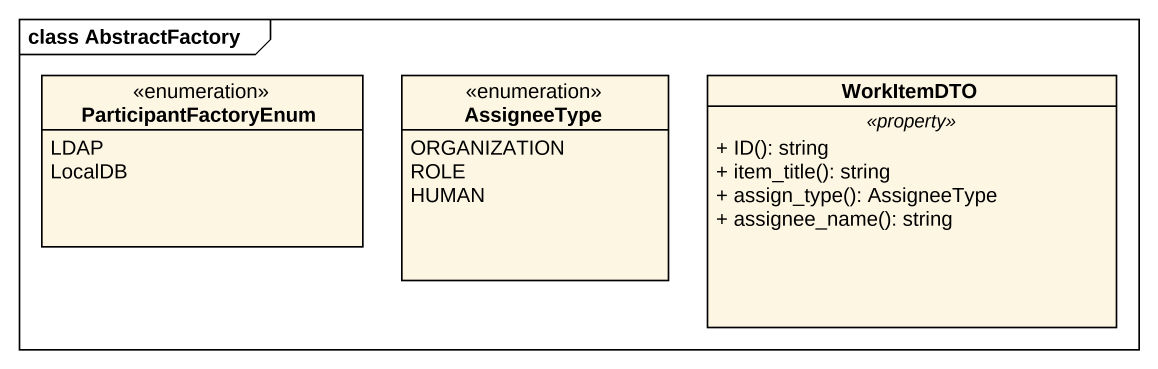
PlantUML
@startuml
mainframe class AbstractFactory
hide circle
hide empty members
skinparam classAttributeIconSize 0
enum ParticipantFactoryEnum {
  LDAP
  LocalDB
}
enum AssigneeType {
  ORGANIZATION
  ROLE
  HUMAN
}
class WorkItemDTO {
  .. <<property>> ..
  + ID(): string
  + item_title(): string
  + assign_type(): AssigneeType
  + assignee_name(): string
}
@enduml
